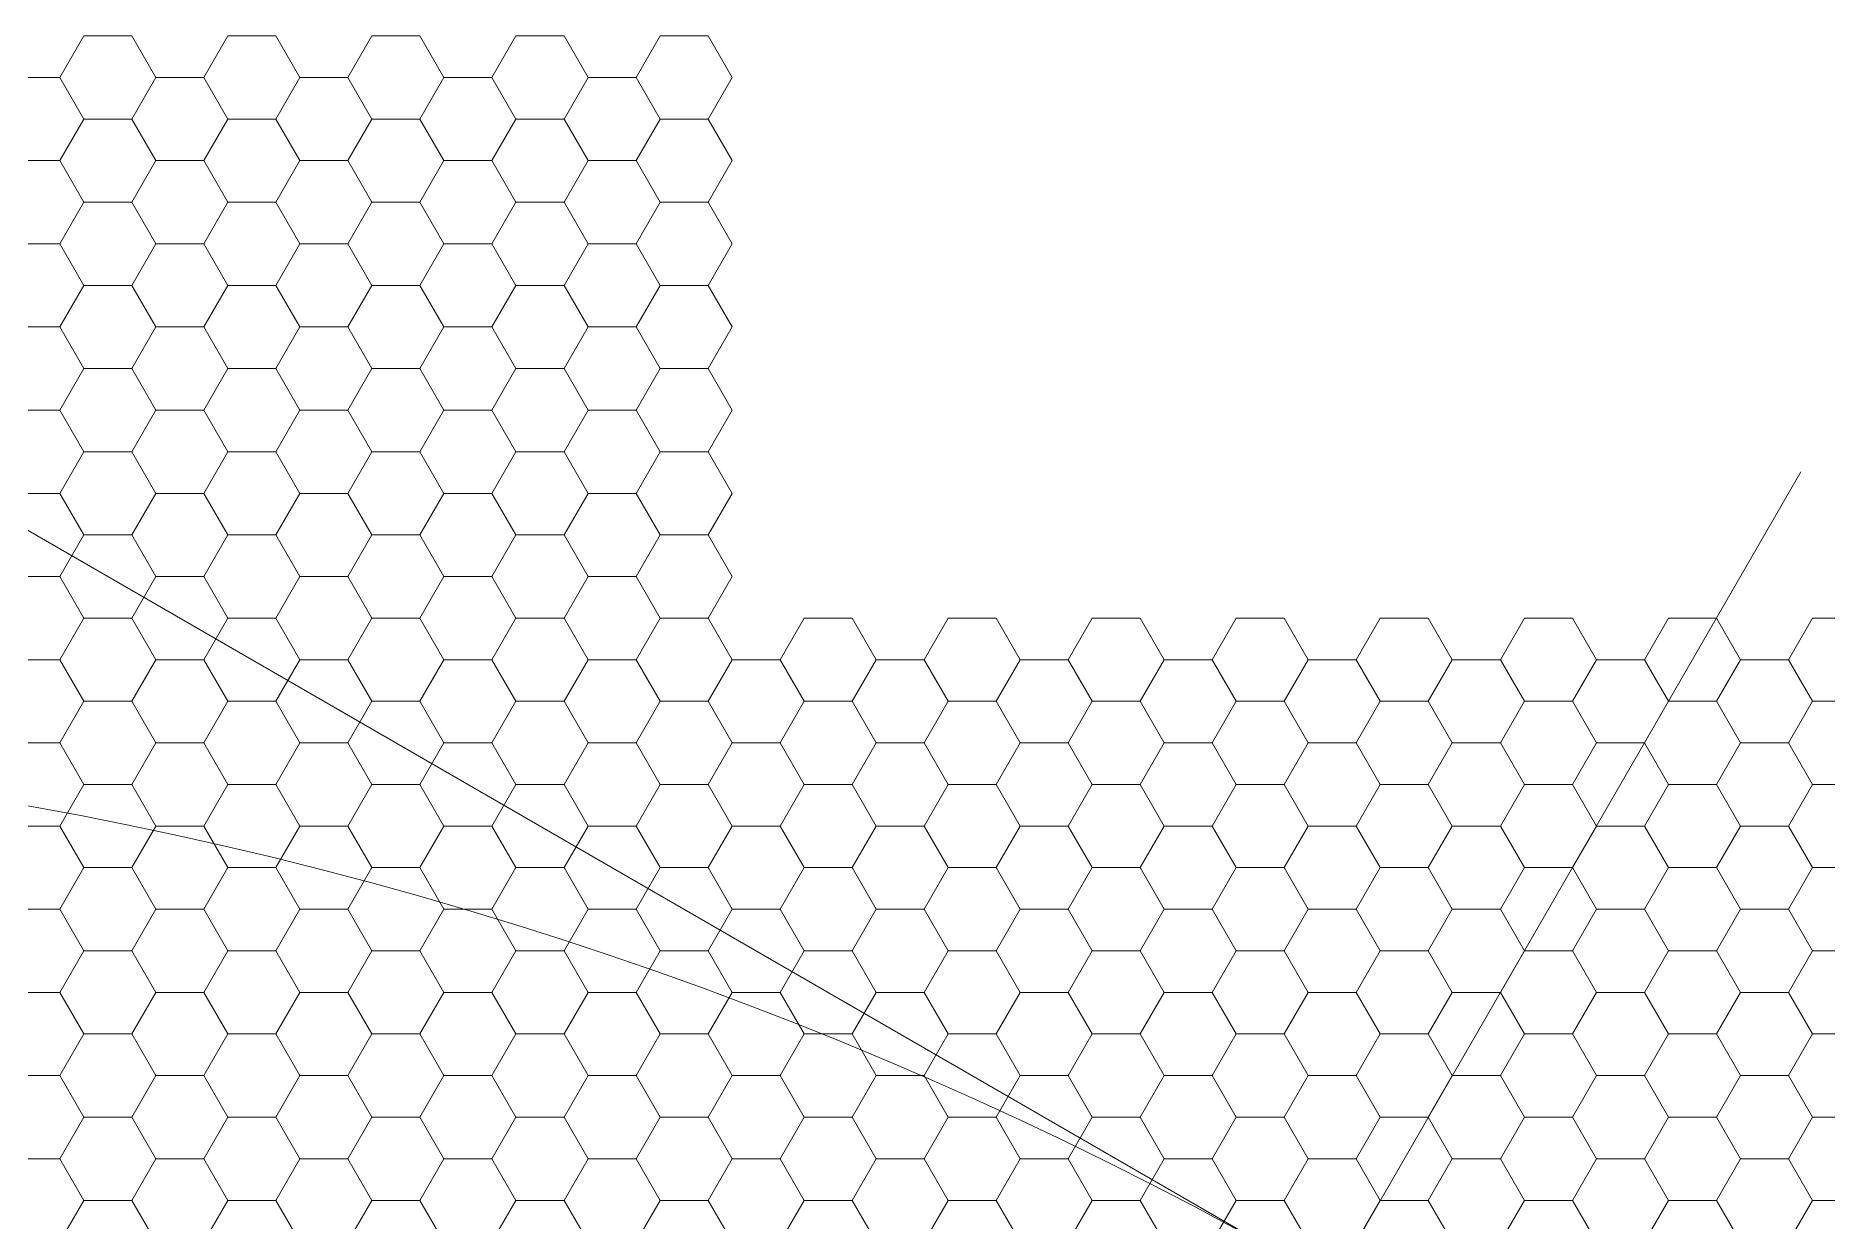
# Model space of a CAD drawing. Header units: inches. Extents: x 59 to 241, y -1 to 185.
# Drawn here: x 165 to 202.31, y 160.65 to 185.33 of the extents above; entities that cross this region are included whole.
import ezdxf

# ---------------------------------------------------------------- set-up
doc = ezdxf.new("R2010")
doc.units = ezdxf.units.IN
doc.header["$MEASUREMENT"] = 0
doc.layers.get('0').update_dxf_attribs({"lineweight": 0})
doc.layers.add('Dimensions', color=7, linetype='Continuous', lineweight=0)
doc.styles.get("Standard").update_dxf_attribs({"font": 'arial.ttf'})
doc.dimstyles.get("Standard").update_dxf_attribs({"dimtxt": 0.166667, "dimasz": 0.14, "dimexe": 0.13, "dimexo": 0.0625, "dimgap": 0.06, "dimtad": 0, "dimzin": 0, "dimdsep": 46, "dimtxsty": 'Standard', "dimcen": 0, "dimazin": 0, "dimtfac": 1, "dimtofl": 0, "dimtmove": 0, "dimatfit": 3, "dimfxl": 1, "dimtfillclr": 7, "dimtolj": 1, "dimtzin": 0, "dimarcsym": 0})

# ---------------------------------------------------------------- blocks, each defined once
blk = doc.blocks.new('*D2')
at = {"layer": 'Defpoints', "color": 0}
for p in [(150, 183.597), (201.759, 176.251), (151.157, 89.781), (150, 86.602), (150, 86.602)]:
    blk.add_point(p, dxfattribs=at)
at = {"layer": 'Dimensions', "color": 7, "linetype": 'ByBlock', "lineweight": -2}
for start, end in [(81.5757, 87.6283), (62.3717, 68.4243)]:
    blk.add_arc((150, 86.602), 3.382, start, end, dxfattribs=at)
at = {"layer": 'Dimensions', "color": 7}
for points in [[(150.14, 90.005), (150.139, 89.959), (150, 89.985)], [(151.557, 89.579), (151.58, 89.62), (151.691, 89.532)]]:
    blk.add_solid(points, dxfattribs=at)
at = {"layer": 'Dimensions', "color": 7, "lineweight": 0, "insert": (150.875, 89.87), "char_height": 0.16667, "attachment_point": 5, "rotation": 345}
blk.add_mtext('\\A1;30.00%%d', dxfattribs=at)

msp = doc.modelspace()

# ---------------------------------------------------------------- linework, layer by layer
at = {"color": 7, "linetype": 'Continuous', "lineweight": 0}
for p, q in [((234, 135.1), (150, 183.597)), ((150, 86.602), (201.759, 176.251))]:
    msp.add_line(p, q, dxfattribs=at)
at = {"color": 251, "linetype": 'Continuous', "lineweight": 0, "flags": 128}
for points in [[(167, 185.329), (166, 185.329), (165.5, 184.463), (166, 183.597), (167, 183.597), (167.5, 184.463)], [(170, 185.329), (169, 185.329), (168.5, 184.463), (169, 183.597), (170, 183.597), (170.5, 184.463)], [(173, 185.329), (172, 185.329), (171.5, 184.463), (172, 183.597), (173, 183.597), (173.5, 184.463)], [(176, 185.329), (175, 185.329), (174.5, 184.463), (175, 183.597), (176, 183.597), (176.5, 184.463)], [(179, 185.329), (178, 185.329), (177.5, 184.463), (178, 183.597), (179, 183.597), (179.5, 184.463)], [(165.5, 184.463), (164.5, 184.463), (164, 183.597), (164.5, 182.731), (165.5, 182.731), (166, 183.597)], [(168.5, 184.463), (167.5, 184.463), (167, 183.597), (167.5, 182.731), (168.5, 182.731), (169, 183.597)], [(171.5, 184.463), (170.5, 184.463), (170, 183.597), (170.5, 182.731), (171.5, 182.731), (172, 183.597)], [(174.5, 184.463), (173.5, 184.463), (173, 183.597), (173.5, 182.731), (174.5, 182.731), (175, 183.597)], [(177.5, 184.463), (176.5, 184.463), (176, 183.597), (176.5, 182.731), (177.5, 182.731), (178, 183.597)], [(167, 183.597), (166, 183.597), (165.5, 182.731), (166, 181.865), (167, 181.865), (167.5, 182.731)], [(170, 183.597), (169, 183.597), (168.5, 182.731), (169, 181.865), (170, 181.865), (170.5, 182.731)], [(173, 183.597), (172, 183.597), (171.5, 182.731), (172, 181.865), (173, 181.865), (173.5, 182.731)], [(176, 183.597), (175, 183.597), (174.5, 182.731), (175, 181.865), (176, 181.865), (176.5, 182.731)], [(179, 183.597), (178, 183.597), (177.5, 182.731), (178, 181.865), (179, 181.865), (179.5, 182.731)], [(165.5, 182.731), (164.5, 182.731), (164, 181.865), (164.5, 180.999), (165.5, 180.999), (166, 181.865)], [(168.5, 182.731), (167.5, 182.731), (167, 181.865), (167.5, 180.999), (168.5, 180.999), (169, 181.865)], [(171.5, 182.731), (170.5, 182.731), (170, 181.865), (170.5, 180.999), (171.5, 180.999), (172, 181.865)], [(174.5, 182.731), (173.5, 182.731), (173, 181.865), (173.5, 180.999), (174.5, 180.999), (175, 181.865)], [(177.5, 182.731), (176.5, 182.731), (176, 181.865), (176.5, 180.999), (177.5, 180.999), (178, 181.865)], [(167, 181.865), (166, 181.865), (165.5, 180.999), (166, 180.133), (167, 180.133), (167.5, 180.999)], [(170, 181.865), (169, 181.865), (168.5, 180.999), (169, 180.133), (170, 180.133), (170.5, 180.999)], [(173, 181.865), (172, 181.865), (171.5, 180.999), (172, 180.133), (173, 180.133), (173.5, 180.999)], [(176, 181.865), (175, 181.865), (174.5, 180.999), (175, 180.133), (176, 180.133), (176.5, 180.999)], [(179, 181.865), (178, 181.865), (177.5, 180.999), (178, 180.133), (179, 180.133), (179.5, 180.999)], [(165.5, 180.999), (164.5, 180.999), (164, 180.133), (164.5, 179.267), (165.5, 179.267), (166, 180.133)], [(168.5, 180.999), (167.5, 180.999), (167, 180.133), (167.5, 179.267), (168.5, 179.267), (169, 180.133)], [(171.5, 180.999), (170.5, 180.999), (170, 180.133), (170.5, 179.267), (171.5, 179.267), (172, 180.133)], [(174.5, 180.999), (173.5, 180.999), (173, 180.133), (173.5, 179.267), (174.5, 179.267), (175, 180.133)], [(177.5, 180.999), (176.5, 180.999), (176, 180.133), (176.5, 179.267), (177.5, 179.267), (178, 180.133)], [(167, 180.133), (166, 180.133), (165.5, 179.267), (166, 178.401), (167, 178.401), (167.5, 179.267)], [(170, 180.133), (169, 180.133), (168.5, 179.267), (169, 178.401), (170, 178.401), (170.5, 179.267)], [(173, 180.133), (172, 180.133), (171.5, 179.267), (172, 178.401), (173, 178.401), (173.5, 179.267)], [(176, 180.133), (175, 180.133), (174.5, 179.267), (175, 178.401), (176, 178.401), (176.5, 179.267)], [(179, 180.133), (178, 180.133), (177.5, 179.267), (178, 178.401), (179, 178.401), (179.5, 179.267)], [(165.5, 179.267), (164.5, 179.267), (164, 178.401), (164.5, 177.535), (165.5, 177.535), (166, 178.401)], [(168.5, 179.267), (167.5, 179.267), (167, 178.401), (167.5, 177.535), (168.5, 177.535), (169, 178.401)], [(171.5, 179.267), (170.5, 179.267), (170, 178.401), (170.5, 177.535), (171.5, 177.535), (172, 178.401)], [(174.5, 179.267), (173.5, 179.267), (173, 178.401), (173.5, 177.535), (174.5, 177.535), (175, 178.401)], [(177.5, 179.267), (176.5, 179.267), (176, 178.401), (176.5, 177.535), (177.5, 177.535), (178, 178.401)], [(167, 178.401), (166, 178.401), (165.5, 177.535), (166, 176.669), (167, 176.669), (167.5, 177.535)], [(170, 178.401), (169, 178.401), (168.5, 177.535), (169, 176.669), (170, 176.669), (170.5, 177.535)], [(173, 178.401), (172, 178.401), (171.5, 177.535), (172, 176.669), (173, 176.669), (173.5, 177.535)], [(176, 178.401), (175, 178.401), (174.5, 177.535), (175, 176.669), (176, 176.669), (176.5, 177.535)], [(179, 178.401), (178, 178.401), (177.5, 177.535), (178, 176.669), (179, 176.669), (179.5, 177.535)], [(165.5, 177.535), (164.5, 177.535), (164, 176.669), (164.5, 175.803), (165.5, 175.803), (166, 176.669)], [(168.5, 177.535), (167.5, 177.535), (167, 176.669), (167.5, 175.803), (168.5, 175.803), (169, 176.669)], [(171.5, 177.535), (170.5, 177.535), (170, 176.669), (170.5, 175.803), (171.5, 175.803), (172, 176.669)], [(174.5, 177.535), (173.5, 177.535), (173, 176.669), (173.5, 175.803), (174.5, 175.803), (175, 176.669)], [(177.5, 177.535), (176.5, 177.535), (176, 176.669), (176.5, 175.803), (177.5, 175.803), (178, 176.669)], [(167, 176.669), (166, 176.669), (165.5, 175.803), (166, 174.937), (167, 174.937), (167.5, 175.803)], [(170, 176.669), (169, 176.669), (168.5, 175.803), (169, 174.937), (170, 174.937), (170.5, 175.803)], [(173, 176.669), (172, 176.669), (171.5, 175.803), (172, 174.937), (173, 174.937), (173.5, 175.803)], [(176, 176.669), (175, 176.669), (174.5, 175.803), (175, 174.937), (176, 174.937), (176.5, 175.803)], [(179, 176.669), (178, 176.669), (177.5, 175.803), (178, 174.937), (179, 174.937), (179.5, 175.803)], [(165.5, 175.803), (164.5, 175.803), (164, 174.937), (164.5, 174.071), (165.5, 174.071), (166, 174.937)], [(168.5, 175.803), (167.5, 175.803), (167, 174.937), (167.5, 174.071), (168.5, 174.071), (169, 174.937)], [(171.5, 175.803), (170.5, 175.803), (170, 174.937), (170.5, 174.071), (171.5, 174.071), (172, 174.937)], [(174.5, 175.803), (173.5, 175.803), (173, 174.937), (173.5, 174.071), (174.5, 174.071), (175, 174.937)], [(177.5, 175.803), (176.5, 175.803), (176, 174.937), (176.5, 174.071), (177.5, 174.071), (178, 174.937)], [(167, 174.937), (166, 174.937), (165.5, 174.071), (166, 173.205), (167, 173.205), (167.5, 174.071)], [(170, 174.937), (169, 174.937), (168.5, 174.071), (169, 173.205), (170, 173.205), (170.5, 174.071)], [(173, 174.937), (172, 174.937), (171.5, 174.071), (172, 173.205), (173, 173.205), (173.5, 174.071)], [(176, 174.937), (175, 174.937), (174.5, 174.071), (175, 173.205), (176, 173.205), (176.5, 174.071)], [(179, 174.937), (178, 174.937), (177.5, 174.071), (178, 173.205), (179, 173.205), (179.5, 174.071)], [(165.5, 174.071), (164.5, 174.071), (164, 173.205), (164.5, 172.339), (165.5, 172.339), (166, 173.205)], [(168.5, 174.071), (167.5, 174.071), (167, 173.205), (167.5, 172.339), (168.5, 172.339), (169, 173.205)], [(171.5, 174.071), (170.5, 174.071), (170, 173.205), (170.5, 172.339), (171.5, 172.339), (172, 173.205)], [(174.5, 174.071), (173.5, 174.071), (173, 173.205), (173.5, 172.339), (174.5, 172.339), (175, 173.205)], [(177.5, 174.071), (176.5, 174.071), (176, 173.205), (176.5, 172.339), (177.5, 172.339), (178, 173.205)], [(167, 173.205), (166, 173.205), (165.5, 172.339), (166, 171.473), (167, 171.473), (167.5, 172.339)], [(167, 173.205), (166, 173.205), (165.5, 172.339), (166, 171.473), (167, 171.473), (167.5, 172.339)], [(170, 173.205), (169, 173.205), (168.5, 172.339), (169, 171.473), (170, 171.473), (170.5, 172.339)], [(170, 173.205), (169, 173.205), (168.5, 172.339), (169, 171.473), (170, 171.473), (170.5, 172.339)], [(173, 173.205), (172, 173.205), (171.5, 172.339), (172, 171.473), (173, 171.473), (173.5, 172.339)], [(173, 173.205), (172, 173.205), (171.5, 172.339), (172, 171.473), (173, 171.473), (173.5, 172.339)], [(176, 173.205), (175, 173.205), (174.5, 172.339), (175, 171.473), (176, 171.473), (176.5, 172.339)], [(176, 173.205), (175, 173.205), (174.5, 172.339), (175, 171.473), (176, 171.473), (176.5, 172.339)], [(179, 173.205), (178, 173.205), (177.5, 172.339), (178, 171.473), (179, 171.473), (179.5, 172.339)], [(179, 173.205), (178, 173.205), (177.5, 172.339), (178, 171.473), (179, 171.473), (179.5, 172.339)], [(182, 173.205), (181, 173.205), (180.5, 172.339), (181, 171.473), (182, 171.473), (182.5, 172.339)], [(185, 173.205), (184, 173.205), (183.5, 172.339), (184, 171.473), (185, 171.473), (185.5, 172.339)], [(188, 173.205), (187, 173.205), (186.5, 172.339), (187, 171.473), (188, 171.473), (188.5, 172.339)], [(191, 173.205), (190, 173.205), (189.5, 172.339), (190, 171.473), (191, 171.473), (191.5, 172.339)], [(194, 173.205), (193, 173.205), (192.5, 172.339), (193, 171.473), (194, 171.473), (194.5, 172.339)], [(197, 173.205), (196, 173.205), (195.5, 172.339), (196, 171.473), (197, 171.473), (197.5, 172.339)], [(200, 173.205), (199, 173.205), (198.5, 172.339), (199, 171.473), (200, 171.473), (200.5, 172.339)], [(203, 173.205), (202, 173.205), (201.5, 172.339), (202, 171.473), (203, 171.473), (203.5, 172.339)], [(165.5, 172.339), (164.5, 172.339), (164, 171.473), (164.5, 170.607), (165.5, 170.607), (166, 171.473)], [(168.5, 172.339), (167.5, 172.339), (167, 171.473), (167.5, 170.607), (168.5, 170.607), (169, 171.473)], [(171.5, 172.339), (170.5, 172.339), (170, 171.473), (170.5, 170.607), (171.5, 170.607), (172, 171.473)], [(174.5, 172.339), (173.5, 172.339), (173, 171.473), (173.5, 170.607), (174.5, 170.607), (175, 171.473)], [(177.5, 172.339), (176.5, 172.339), (176, 171.473), (176.5, 170.607), (177.5, 170.607), (178, 171.473)], [(180.5, 172.339), (179.5, 172.339), (179, 171.473), (179.5, 170.607), (180.5, 170.607), (181, 171.473)], [(183.5, 172.339), (182.5, 172.339), (182, 171.473), (182.5, 170.607), (183.5, 170.607), (184, 171.473)], [(186.5, 172.339), (185.5, 172.339), (185, 171.473), (185.5, 170.607), (186.5, 170.607), (187, 171.473)], [(189.5, 172.339), (188.5, 172.339), (188, 171.473), (188.5, 170.607), (189.5, 170.607), (190, 171.473)], [(192.5, 172.339), (191.5, 172.339), (191, 171.473), (191.5, 170.607), (192.5, 170.607), (193, 171.473)], [(195.5, 172.339), (194.5, 172.339), (194, 171.473), (194.5, 170.607), (195.5, 170.607), (196, 171.473)], [(198.5, 172.339), (197.5, 172.339), (197, 171.473), (197.5, 170.607), (198.5, 170.607), (199, 171.473)], [(201.5, 172.339), (200.5, 172.339), (200, 171.473), (200.5, 170.607), (201.5, 170.607), (202, 171.473)], [(167, 171.473), (166, 171.473), (165.5, 170.607), (166, 169.741), (167, 169.741), (167.5, 170.607)], [(170, 171.473), (169, 171.473), (168.5, 170.607), (169, 169.741), (170, 169.741), (170.5, 170.607)], [(173, 171.473), (172, 171.473), (171.5, 170.607), (172, 169.741), (173, 169.741), (173.5, 170.607)], [(176, 171.473), (175, 171.473), (174.5, 170.607), (175, 169.741), (176, 169.741), (176.5, 170.607)], [(179, 171.473), (178, 171.473), (177.5, 170.607), (178, 169.741), (179, 169.741), (179.5, 170.607)], [(182, 171.473), (181, 171.473), (180.5, 170.607), (181, 169.741), (182, 169.741), (182.5, 170.607)], [(185, 171.473), (184, 171.473), (183.5, 170.607), (184, 169.741), (185, 169.741), (185.5, 170.607)], [(188, 171.473), (187, 171.473), (186.5, 170.607), (187, 169.741), (188, 169.741), (188.5, 170.607)], [(191, 171.473), (190, 171.473), (189.5, 170.607), (190, 169.741), (191, 169.741), (191.5, 170.607)], [(194, 171.473), (193, 171.473), (192.5, 170.607), (193, 169.741), (194, 169.741), (194.5, 170.607)], [(197, 171.473), (196, 171.473), (195.5, 170.607), (196, 169.741), (197, 169.741), (197.5, 170.607)], [(200, 171.473), (199, 171.473), (198.5, 170.607), (199, 169.741), (200, 169.741), (200.5, 170.607)], [(203, 171.473), (202, 171.473), (201.5, 170.607), (202, 169.741), (203, 169.741), (203.5, 170.607)], [(165.5, 170.607), (164.5, 170.607), (164, 169.741), (164.5, 168.875), (165.5, 168.875), (166, 169.741)], [(168.5, 170.607), (167.5, 170.607), (167, 169.741), (167.5, 168.875), (168.5, 168.875), (169, 169.741)], [(171.5, 170.607), (170.5, 170.607), (170, 169.741), (170.5, 168.875), (171.5, 168.875), (172, 169.741)], [(174.5, 170.607), (173.5, 170.607), (173, 169.741), (173.5, 168.875), (174.5, 168.875), (175, 169.741)], [(177.5, 170.607), (176.5, 170.607), (176, 169.741), (176.5, 168.875), (177.5, 168.875), (178, 169.741)], [(180.5, 170.607), (179.5, 170.607), (179, 169.741), (179.5, 168.875), (180.5, 168.875), (181, 169.741)], [(183.5, 170.607), (182.5, 170.607), (182, 169.741), (182.5, 168.875), (183.5, 168.875), (184, 169.741)], [(186.5, 170.607), (185.5, 170.607), (185, 169.741), (185.5, 168.875), (186.5, 168.875), (187, 169.741)], [(189.5, 170.607), (188.5, 170.607), (188, 169.741), (188.5, 168.875), (189.5, 168.875), (190, 169.741)], [(192.5, 170.607), (191.5, 170.607), (191, 169.741), (191.5, 168.875), (192.5, 168.875), (193, 169.741)], [(195.5, 170.607), (194.5, 170.607), (194, 169.741), (194.5, 168.875), (195.5, 168.875), (196, 169.741)], [(198.5, 170.607), (197.5, 170.607), (197, 169.741), (197.5, 168.875), (198.5, 168.875), (199, 169.741)], [(201.5, 170.607), (200.5, 170.607), (200, 169.741), (200.5, 168.875), (201.5, 168.875), (202, 169.741)], [(167, 169.741), (166, 169.741), (165.5, 168.875), (166, 168.009), (167, 168.009), (167.5, 168.875)], [(170, 169.741), (169, 169.741), (168.5, 168.875), (169, 168.009), (170, 168.009), (170.5, 168.875)], [(173, 169.741), (172, 169.741), (171.5, 168.875), (172, 168.009), (173, 168.009), (173.5, 168.875)], [(176, 169.741), (175, 169.741), (174.5, 168.875), (175, 168.009), (176, 168.009), (176.5, 168.875)], [(179, 169.741), (178, 169.741), (177.5, 168.875), (178, 168.009), (179, 168.009), (179.5, 168.875)], [(182, 169.741), (181, 169.741), (180.5, 168.875), (181, 168.009), (182, 168.009), (182.5, 168.875)], [(185, 169.741), (184, 169.741), (183.5, 168.875), (184, 168.009), (185, 168.009), (185.5, 168.875)], [(188, 169.741), (187, 169.741), (186.5, 168.875), (187, 168.009), (188, 168.009), (188.5, 168.875)], [(191, 169.741), (190, 169.741), (189.5, 168.875), (190, 168.009), (191, 168.009), (191.5, 168.875)], [(194, 169.741), (193, 169.741), (192.5, 168.875), (193, 168.009), (194, 168.009), (194.5, 168.875)], [(197, 169.741), (196, 169.741), (195.5, 168.875), (196, 168.009), (197, 168.009), (197.5, 168.875)], [(200, 169.741), (199, 169.741), (198.5, 168.875), (199, 168.009), (200, 168.009), (200.5, 168.875)], [(203, 169.741), (202, 169.741), (201.5, 168.875), (202, 168.009), (203, 168.009), (203.5, 168.875)], [(165.5, 168.875), (164.5, 168.875), (164, 168.009), (164.5, 167.143), (165.5, 167.143), (166, 168.009)], [(168.5, 168.875), (167.5, 168.875), (167, 168.009), (167.5, 167.143), (168.5, 167.143), (169, 168.009)], [(171.5, 168.875), (170.5, 168.875), (170, 168.009), (170.5, 167.143), (171.5, 167.143), (172, 168.009)], [(174.5, 168.875), (173.5, 168.875), (173, 168.009), (173.5, 167.143), (174.5, 167.143), (175, 168.009)], [(177.5, 168.875), (176.5, 168.875), (176, 168.009), (176.5, 167.143), (177.5, 167.143), (178, 168.009)], [(180.5, 168.875), (179.5, 168.875), (179, 168.009), (179.5, 167.143), (180.5, 167.143), (181, 168.009)], [(183.5, 168.875), (182.5, 168.875), (182, 168.009), (182.5, 167.143), (183.5, 167.143), (184, 168.009)], [(186.5, 168.875), (185.5, 168.875), (185, 168.009), (185.5, 167.143), (186.5, 167.143), (187, 168.009)], [(189.5, 168.875), (188.5, 168.875), (188, 168.009), (188.5, 167.143), (189.5, 167.143), (190, 168.009)], [(192.5, 168.875), (191.5, 168.875), (191, 168.009), (191.5, 167.143), (192.5, 167.143), (193, 168.009)], [(195.5, 168.875), (194.5, 168.875), (194, 168.009), (194.5, 167.143), (195.5, 167.143), (196, 168.009)], [(198.5, 168.875), (197.5, 168.875), (197, 168.009), (197.5, 167.143), (198.5, 167.143), (199, 168.009)], [(201.5, 168.875), (200.5, 168.875), (200, 168.009), (200.5, 167.143), (201.5, 167.143), (202, 168.009)], [(167, 168.009), (166, 168.009), (165.5, 167.143), (166, 166.277), (167, 166.277), (167.5, 167.143)], [(170, 168.009), (169, 168.009), (168.5, 167.143), (169, 166.277), (170, 166.277), (170.5, 167.143)], [(173, 168.009), (172, 168.009), (171.5, 167.143), (172, 166.277), (173, 166.277), (173.5, 167.143)], [(176, 168.009), (175, 168.009), (174.5, 167.143), (175, 166.277), (176, 166.277), (176.5, 167.143)], [(179, 168.009), (178, 168.009), (177.5, 167.143), (178, 166.277), (179, 166.277), (179.5, 167.143)], [(182, 168.009), (181, 168.009), (180.5, 167.143), (181, 166.277), (182, 166.277), (182.5, 167.143)], [(185, 168.009), (184, 168.009), (183.5, 167.143), (184, 166.277), (185, 166.277), (185.5, 167.143)], [(188, 168.009), (187, 168.009), (186.5, 167.143), (187, 166.277), (188, 166.277), (188.5, 167.143)], [(191, 168.009), (190, 168.009), (189.5, 167.143), (190, 166.277), (191, 166.277), (191.5, 167.143)], [(194, 168.009), (193, 168.009), (192.5, 167.143), (193, 166.277), (194, 166.277), (194.5, 167.143)], [(197, 168.009), (196, 168.009), (195.5, 167.143), (196, 166.277), (197, 166.277), (197.5, 167.143)], [(200, 168.009), (199, 168.009), (198.5, 167.143), (199, 166.277), (200, 166.277), (200.5, 167.143)], [(203, 168.009), (202, 168.009), (201.5, 167.143), (202, 166.277), (203, 166.277), (203.5, 167.143)], [(165.5, 167.143), (164.5, 167.143), (164, 166.277), (164.5, 165.411), (165.5, 165.411), (166, 166.277)], [(168.5, 167.143), (167.5, 167.143), (167, 166.277), (167.5, 165.411), (168.5, 165.411), (169, 166.277)], [(171.5, 167.143), (170.5, 167.143), (170, 166.277), (170.5, 165.411), (171.5, 165.411), (172, 166.277)], [(174.5, 167.143), (173.5, 167.143), (173, 166.277), (173.5, 165.411), (174.5, 165.411), (175, 166.277)], [(177.5, 167.143), (176.5, 167.143), (176, 166.277), (176.5, 165.411), (177.5, 165.411), (178, 166.277)], [(180.5, 167.143), (179.5, 167.143), (179, 166.277), (179.5, 165.411), (180.5, 165.411), (181, 166.277)], [(183.5, 167.143), (182.5, 167.143), (182, 166.277), (182.5, 165.411), (183.5, 165.411), (184, 166.277)], [(186.5, 167.143), (185.5, 167.143), (185, 166.277), (185.5, 165.411), (186.5, 165.411), (187, 166.277)], [(189.5, 167.143), (188.5, 167.143), (188, 166.277), (188.5, 165.411), (189.5, 165.411), (190, 166.277)], [(192.5, 167.143), (191.5, 167.143), (191, 166.277), (191.5, 165.411), (192.5, 165.411), (193, 166.277)], [(195.5, 167.143), (194.5, 167.143), (194, 166.277), (194.5, 165.411), (195.5, 165.411), (196, 166.277)], [(198.5, 167.143), (197.5, 167.143), (197, 166.277), (197.5, 165.411), (198.5, 165.411), (199, 166.277)], [(201.5, 167.143), (200.5, 167.143), (200, 166.277), (200.5, 165.411), (201.5, 165.411), (202, 166.277)], [(167, 166.277), (166, 166.277), (165.5, 165.411), (166, 164.545), (167, 164.545), (167.5, 165.411)], [(170, 166.277), (169, 166.277), (168.5, 165.411), (169, 164.545), (170, 164.545), (170.5, 165.411)], [(173, 166.277), (172, 166.277), (171.5, 165.411), (172, 164.545), (173, 164.545), (173.5, 165.411)], [(176, 166.277), (175, 166.277), (174.5, 165.411), (175, 164.545), (176, 164.545), (176.5, 165.411)], [(179, 166.277), (178, 166.277), (177.5, 165.411), (178, 164.545), (179, 164.545), (179.5, 165.411)], [(182, 166.277), (181, 166.277), (180.5, 165.411), (181, 164.545), (182, 164.545), (182.5, 165.411)], [(185, 166.277), (184, 166.277), (183.5, 165.411), (184, 164.545), (185, 164.545), (185.5, 165.411)], [(188, 166.277), (187, 166.277), (186.5, 165.411), (187, 164.545), (188, 164.545), (188.5, 165.411)], [(191, 166.277), (190, 166.277), (189.5, 165.411), (190, 164.545), (191, 164.545), (191.5, 165.411)], [(194, 166.277), (193, 166.277), (192.5, 165.411), (193, 164.545), (194, 164.545), (194.5, 165.411)], [(197, 166.277), (196, 166.277), (195.5, 165.411), (196, 164.545), (197, 164.545), (197.5, 165.411)], [(200, 166.277), (199, 166.277), (198.5, 165.411), (199, 164.545), (200, 164.545), (200.5, 165.411)], [(203, 166.277), (202, 166.277), (201.5, 165.411), (202, 164.545), (203, 164.545), (203.5, 165.411)], [(165.5, 165.411), (164.5, 165.411), (164, 164.545), (164.5, 163.679), (165.5, 163.679), (166, 164.545)], [(168.5, 165.411), (167.5, 165.411), (167, 164.545), (167.5, 163.679), (168.5, 163.679), (169, 164.545)], [(171.5, 165.411), (170.5, 165.411), (170, 164.545), (170.5, 163.679), (171.5, 163.679), (172, 164.545)], [(174.5, 165.411), (173.5, 165.411), (173, 164.545), (173.5, 163.679), (174.5, 163.679), (175, 164.545)], [(177.5, 165.411), (176.5, 165.411), (176, 164.545), (176.5, 163.679), (177.5, 163.679), (178, 164.545)], [(180.5, 165.411), (179.5, 165.411), (179, 164.545), (179.5, 163.679), (180.5, 163.679), (181, 164.545)], [(183.5, 165.411), (182.5, 165.411), (182, 164.545), (182.5, 163.679), (183.5, 163.679), (184, 164.545)], [(186.5, 165.411), (185.5, 165.411), (185, 164.545), (185.5, 163.679), (186.5, 163.679), (187, 164.545)], [(189.5, 165.411), (188.5, 165.411), (188, 164.545), (188.5, 163.679), (189.5, 163.679), (190, 164.545)], [(192.5, 165.411), (191.5, 165.411), (191, 164.545), (191.5, 163.679), (192.5, 163.679), (193, 164.545)], [(195.5, 165.411), (194.5, 165.411), (194, 164.545), (194.5, 163.679), (195.5, 163.679), (196, 164.545)], [(198.5, 165.411), (197.5, 165.411), (197, 164.545), (197.5, 163.679), (198.5, 163.679), (199, 164.545)], [(201.5, 165.411), (200.5, 165.411), (200, 164.545), (200.5, 163.679), (201.5, 163.679), (202, 164.545)], [(167, 164.545), (166, 164.545), (165.5, 163.679), (166, 162.813), (167, 162.813), (167.5, 163.679)], [(170, 164.545), (169, 164.545), (168.5, 163.679), (169, 162.813), (170, 162.813), (170.5, 163.679)], [(173, 164.545), (172, 164.545), (171.5, 163.679), (172, 162.813), (173, 162.813), (173.5, 163.679)], [(176, 164.545), (175, 164.545), (174.5, 163.679), (175, 162.813), (176, 162.813), (176.5, 163.679)], [(179, 164.545), (178, 164.545), (177.5, 163.679), (178, 162.813), (179, 162.813), (179.5, 163.679)], [(182, 164.545), (181, 164.545), (180.5, 163.679), (181, 162.813), (182, 162.813), (182.5, 163.679)], [(185, 164.545), (184, 164.545), (183.5, 163.679), (184, 162.813), (185, 162.813), (185.5, 163.679)], [(188, 164.545), (187, 164.545), (186.5, 163.679), (187, 162.813), (188, 162.813), (188.5, 163.679)], [(191, 164.545), (190, 164.545), (189.5, 163.679), (190, 162.813), (191, 162.813), (191.5, 163.679)], [(194, 164.545), (193, 164.545), (192.5, 163.679), (193, 162.813), (194, 162.813), (194.5, 163.679)], [(197, 164.545), (196, 164.545), (195.5, 163.679), (196, 162.813), (197, 162.813), (197.5, 163.679)], [(200, 164.545), (199, 164.545), (198.5, 163.679), (199, 162.813), (200, 162.813), (200.5, 163.679)], [(203, 164.545), (202, 164.545), (201.5, 163.679), (202, 162.813), (203, 162.813), (203.5, 163.679)], [(165.5, 163.679), (164.5, 163.679), (164, 162.813), (164.5, 161.947), (165.5, 161.947), (166, 162.813)], [(168.5, 163.679), (167.5, 163.679), (167, 162.813), (167.5, 161.947), (168.5, 161.947), (169, 162.813)], [(171.5, 163.679), (170.5, 163.679), (170, 162.813), (170.5, 161.947), (171.5, 161.947), (172, 162.813)], [(174.5, 163.679), (173.5, 163.679), (173, 162.813), (173.5, 161.947), (174.5, 161.947), (175, 162.813)], [(177.5, 163.679), (176.5, 163.679), (176, 162.813), (176.5, 161.947), (177.5, 161.947), (178, 162.813)], [(180.5, 163.679), (179.5, 163.679), (179, 162.813), (179.5, 161.947), (180.5, 161.947), (181, 162.813)], [(183.5, 163.679), (182.5, 163.679), (182, 162.813), (182.5, 161.947), (183.5, 161.947), (184, 162.813)], [(186.5, 163.679), (185.5, 163.679), (185, 162.813), (185.5, 161.947), (186.5, 161.947), (187, 162.813)], [(189.5, 163.679), (188.5, 163.679), (188, 162.813), (188.5, 161.947), (189.5, 161.947), (190, 162.813)], [(192.5, 163.679), (191.5, 163.679), (191, 162.813), (191.5, 161.947), (192.5, 161.947), (193, 162.813)], [(195.5, 163.679), (194.5, 163.679), (194, 162.813), (194.5, 161.947), (195.5, 161.947), (196, 162.813)], [(198.5, 163.679), (197.5, 163.679), (197, 162.813), (197.5, 161.947), (198.5, 161.947), (199, 162.813)], [(201.5, 163.679), (200.5, 163.679), (200, 162.813), (200.5, 161.947), (201.5, 161.947), (202, 162.813)], [(167, 162.813), (166, 162.813), (165.5, 161.947), (166, 161.081), (167, 161.081), (167.5, 161.947)], [(170, 162.813), (169, 162.813), (168.5, 161.947), (169, 161.081), (170, 161.081), (170.5, 161.947)], [(173, 162.813), (172, 162.813), (171.5, 161.947), (172, 161.081), (173, 161.081), (173.5, 161.947)], [(176, 162.813), (175, 162.813), (174.5, 161.947), (175, 161.081), (176, 161.081), (176.5, 161.947)], [(179, 162.813), (178, 162.813), (177.5, 161.947), (178, 161.081), (179, 161.081), (179.5, 161.947)], [(182, 162.813), (181, 162.813), (180.5, 161.947), (181, 161.081), (182, 161.081), (182.5, 161.947)], [(185, 162.813), (184, 162.813), (183.5, 161.947), (184, 161.081), (185, 161.081), (185.5, 161.947)], [(188, 162.813), (187, 162.813), (186.5, 161.947), (187, 161.081), (188, 161.081), (188.5, 161.947)], [(191, 162.813), (190, 162.813), (189.5, 161.947), (190, 161.081), (191, 161.081), (191.5, 161.947)], [(194, 162.813), (193, 162.813), (192.5, 161.947), (193, 161.081), (194, 161.081), (194.5, 161.947)], [(197, 162.813), (196, 162.813), (195.5, 161.947), (196, 161.081), (197, 161.081), (197.5, 161.947)], [(200, 162.813), (199, 162.813), (198.5, 161.947), (199, 161.081), (200, 161.081), (200.5, 161.947)], [(203, 162.813), (202, 162.813), (201.5, 161.947), (202, 161.081), (203, 161.081), (203.5, 161.947)], [(165.5, 161.947), (164.5, 161.947), (164, 161.081), (164.5, 160.215), (165.5, 160.215), (166, 161.081)], [(168.5, 161.947), (167.5, 161.947), (167, 161.081), (167.5, 160.215), (168.5, 160.215), (169, 161.081)], [(171.5, 161.947), (170.5, 161.947), (170, 161.081), (170.5, 160.215), (171.5, 160.215), (172, 161.081)], [(174.5, 161.947), (173.5, 161.947), (173, 161.081), (173.5, 160.215), (174.5, 160.215), (175, 161.081)], [(177.5, 161.947), (176.5, 161.947), (176, 161.081), (176.5, 160.215), (177.5, 160.215), (178, 161.081)], [(180.5, 161.947), (179.5, 161.947), (179, 161.081), (179.5, 160.215), (180.5, 160.215), (181, 161.081)], [(183.5, 161.947), (182.5, 161.947), (182, 161.081), (182.5, 160.215), (183.5, 160.215), (184, 161.081)], [(186.5, 161.947), (185.5, 161.947), (185, 161.081), (185.5, 160.215), (186.5, 160.215), (187, 161.081)], [(189.5, 161.947), (188.5, 161.947), (188, 161.081), (188.5, 160.215), (189.5, 160.215), (190, 161.081)], [(192.5, 161.947), (191.5, 161.947), (191, 161.081), (191.5, 160.215), (192.5, 160.215), (193, 161.081)], [(195.5, 161.947), (194.5, 161.947), (194, 161.081), (194.5, 160.215), (195.5, 160.215), (196, 161.081)], [(198.5, 161.947), (197.5, 161.947), (197, 161.081), (197.5, 160.215), (198.5, 160.215), (199, 161.081)], [(201.5, 161.947), (200.5, 161.947), (200, 161.081), (200.5, 160.215), (201.5, 160.215), (202, 161.081)], [(167, 161.081), (166, 161.081), (165.5, 160.215), (166, 159.349), (167, 159.349), (167.5, 160.215)], [(170, 161.081), (169, 161.081), (168.5, 160.215), (169, 159.349), (170, 159.349), (170.5, 160.215)], [(173, 161.081), (172, 161.081), (171.5, 160.215), (172, 159.349), (173, 159.349), (173.5, 160.215)], [(176, 161.081), (175, 161.081), (174.5, 160.215), (175, 159.349), (176, 159.349), (176.5, 160.215)], [(179, 161.081), (178, 161.081), (177.5, 160.215), (178, 159.349), (179, 159.349), (179.5, 160.215)], [(182, 161.081), (181, 161.081), (180.5, 160.215), (181, 159.349), (182, 159.349), (182.5, 160.215)], [(185, 161.081), (184, 161.081), (183.5, 160.215), (184, 159.349), (185, 159.349), (185.5, 160.215)], [(188, 161.081), (187, 161.081), (186.5, 160.215), (187, 159.349), (188, 159.349), (188.5, 160.215)], [(191, 161.081), (190, 161.081), (189.5, 160.215), (190, 159.349), (191, 159.349), (191.5, 160.215)], [(194, 161.081), (193, 161.081), (192.5, 160.215), (193, 159.349), (194, 159.349), (194.5, 160.215)], [(197, 161.081), (196, 161.081), (195.5, 160.215), (196, 159.349), (197, 159.349), (197.5, 160.215)], [(200, 161.081), (199, 161.081), (198.5, 160.215), (199, 159.349), (200, 159.349), (200.5, 160.215)], [(203, 161.081), (202, 161.081), (201.5, 160.215), (202, 159.349), (203, 159.349), (203.5, 160.215)]]:
    msp.add_lwpolyline(points, close=True, dxfattribs=at)
at = {"color": 7, "linetype": 'Continuous', "lineweight": 0}
msp.add_circle((150, 86.602), 84, dxfattribs=at)

# ---------------------------------------------------------------- dimensions: what is measured, and where the dimension line sits
at = {"layer": 'Dimensions', "linetype": 'Continuous', "lineweight": 0}
dim = msp.add_angular_dim_2l(base=(151.157, 89.781), line1=((150, 86.602), (150, 183.597)), line2=((150, 86.602), (201.759, 176.251)), dimstyle='Standard', override={"dimexe": 0.125, "dimgap": 0.0625, "dimrnd": 0.01, "dimzin": 3, "dimclrd": 7, "dimclre": 7, "dimclrt": 7, "dimtdec": 3, "dimtofl": 1, "dimfrac": 2}, dxfattribs=at)
dim.commit()
dim.dimension.update_dxf_attribs({"geometry": '*D2', "text_midpoint": (150.875, 89.87)})

doc.saveas('drawing.dxf')
